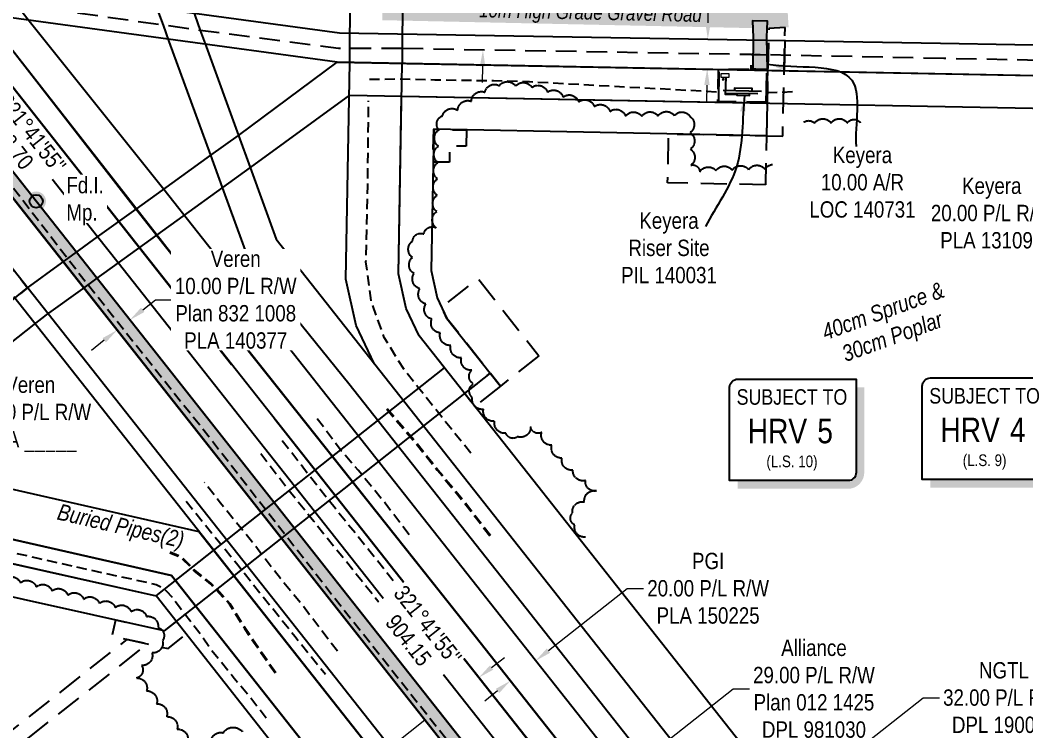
# Model space of a CAD drawing. Extents: x 413456 to 423436, y 6055086 to 6062162.
# Drawn here: x 415322 to 415938, y 6057196 to 6057631 of the extents above; entities that cross this region are included whole.
import ezdxf
from ezdxf.enums import TextEntityAlignment as Align

# ---------------------------------------------------------------- set-up
doc = ezdxf.new("R2010")
doc.units = 0
doc.header["$LTSCALE"] = 5
doc.header["$PDSIZE"] = 0.5
for name, pattern in [('0', [1, 1, 0]), ('foc-ACCESSROAD', [3.75, 2.5, -1.25]), ('HIDDEN2', [4.7625, 3.175, -1.5875]), ('UG_PIPE', [1.875, 1.25, -0.625])]:
    doc.linetypes.add(name, pattern=pattern)
doc.layers.get('Defpoints').update_dxf_attribs({"color": 9})
for name, color, linetype in [('AS-FENCE', 48, 'foc-FENCE'), ('AS-PIPE-UG', 44, 'UG_PIPE'), ('AS-ROADS', 254, 'Continuous'), ('C-RW', 13, 'Continuous'), ('CG-NOTES', 7, 'Continuous'), ('CTW', 7, 'Continuous'), ('F-AR', 190, 'foc-ACCESSROAD'), ('F-RW', 190, 'Continuous'), ('F-WS', 190, 'foc-ACCESSROAD'), ('L-BD1', 253, 'Continuous'), ('L-MON', 1, 'Continuous'), ('P-PROPOSED', 10, 'Continuous'), ('P-PROPOSED-H', 21, 'Continuous'), ('T-BUSH', 110, '0'), ('T-BUSH-T', 110, 'Continuous'), ('T-EXISTING RTF', 220, 'HIDDEN2')]:
    doc.layers.add(name, color=color, linetype=linetype)
for name, color, linetype, lineweight in [('AS-GENERAL', 48, 'Continuous', 18), ('C-RW-T', 13, 'Continuous', 9), ('F-AR-T', 190, 'Continuous', 9), ('F-RW-T', 190, 'Continuous', 9), ('F-WS-T', 190, 'Continuous', 9), ('T-TEXT', 48, 'Continuous', 18)]:
    doc.layers.add(name, color=color, linetype=linetype, lineweight=lineweight)
doc.layers.add('AS-PIPE-AG', color=7, linetype='Continuous', true_color=0x7d00fa)
doc.layers.add('P-100m WELL BORE BUFFER', color=7, linetype='Continuous', true_color=0xf5ffd6)
doc.styles.add('80CG', font='ARIALN.TTF', dxfattribs={"height": 10})
doc.styles.add('80L', font='ARIALN.TTF', dxfattribs={"height": 10})
doc.styles.add('80LS', font='ARIALNI.TTF', dxfattribs={"height": 10})
doc.styles.add('foc-LtypeFont', font='ARIALN.TTF', dxfattribs={"height": 7.35})
doc.styles.add('HRV', font='ARIALN.TTF', dxfattribs={"height": 3})
doc.linetypes.add('foc-FENCE', pattern='A,10,-1,["X",foc-LtypeFont,S=0.2,R=0,X=-0.625,Y=-0.75],-1.24', length=12.24)
doc.dimstyles.new('Compass 5 000', dxfattribs={"dimscale": 5, "dimtxt": 9, "dimasz": 2, "dimexe": 0.2, "dimexo": 0.0625, "dimgap": 0.5, "dimtad": 0, "dimtih": 1, "dimtoh": 1, "dimzin": 0, "dimdsep": 46, "dimtxsty": '80CG', "dimcen": 0.1, "dimse1": 1, "dimse2": 1, "dimclrd": 256, "dimclrt": 256, "dimaunit": 1, "dimadec": 4, "dimazin": 0, "dimtfac": 0.06, "dimtofl": 0, "dimtmove": 0, "dimatfit": 1, "dimfxl": 0.2, "dimtolj": 1, "dimtzin": 0, "dimlwd": -1, "dimarcsym": 0})

# ---------------------------------------------------------------- blocks, each defined once
blk = doc.blocks.new('HRV')
blk.add_lwpolyline([(-35.14, 31.6), (37.21, 31.6), (37.21, -25.54, -0.414214), (32.21, -30.54), (-40.14, -30.54), (-40.14, 26.6, -0.414214)], format="xyb", close=True)
at = {"const_width": 5, "flags": 128}
blk.add_lwpolyline([(-35.14, -33.04), (32.21, -33.04, 0.414214), (39.71, -25.54), (39.71, 26.6)], format="xyb", dxfattribs=at)
at = {"style": '80L'}
blk.add_text('SUBJECT TO', height=9.5, dxfattribs=at).set_placement((-2.01, 13.06), align=Align.BOTTOM_CENTER)
blk.add_attdef('(N.W.1/4 00)', text='', height=7.12, dxfattribs=at).set_placement((-2.01, -24.45), align=Align.BOTTOM_CENTER)
at = {"layer": 'CTW', "color": 3, "style": 'HRV'}
blk.add_text('HRV', height=15, dxfattribs=at).set_placement((-10.88, -0.18), align=Align.MIDDLE_CENTER)
blk.add_attdef('0', text='', height=15, dxfattribs=at).set_placement((18.28, -0.18), align=Align.MIDDLE_CENTER)
blk = doc.blocks.new('*D48')
at = {"layer": 'Defpoints', "color": 0, "transparency": 16777216}
for p in [(415606.48, 6057658.32), (415664.23, 6057657.25), (415663.39, 6057611.71)]:
    blk.add_point(p, dxfattribs=at)
at = {"layer": 'F-AR-T', "transparency": 16777216}
for p, q in [((415606.67, 6057668.32), (415607.8, 6057730.01)), ((415607.8, 6057730.01), (415617.8, 6057730.01)), ((415605.46, 6057602.77), (415605.27, 6057592.77))]:
    blk.add_line(p, q, dxfattribs=at)
for points in [[(415605, 6057668.35), (415608.33, 6057668.28), (415606.48, 6057658.32)], [(415603.79, 6057602.8), (415607.12, 6057602.74), (415605.64, 6057612.77)]]:
    blk.add_solid(points, dxfattribs=at)
at = {"layer": 'F-AR-T', "transparency": 16777216, "insert": (415645.7, 6057730.01), "char_height": 10, "attachment_point": 5, "style": '80CG'}
blk.add_mtext('\\A1;CanFor\\P45.72 A/R\\PDLO 3280', dxfattribs=at)
blk = doc.blocks.new('*D61')
at = {"layer": 'Defpoints', "color": 0, "transparency": 16777216}
for p in [(415588.25, 6057410.8), (415563.12, 6057390.99), (415792.69, 6057151.51)]:
    blk.add_point(p, dxfattribs=at)
at = {"layer": 'F-RW-T', "transparency": 16777216}
for p, q in [((415800.54, 6057157.7), (415875.05, 6057216.45)), ((415875.05, 6057216.45), (415885.05, 6057216.45)), ((415759.71, 6057125.51), (415751.86, 6057119.32))]:
    blk.add_line(p, q, dxfattribs=at)
for points in [[(415799.51, 6057159.01), (415801.57, 6057156.39), (415792.69, 6057151.51)], [(415758.68, 6057126.82), (415760.74, 6057124.2), (415767.57, 6057131.7)]]:
    blk.add_solid(points, dxfattribs=at)
at = {"layer": 'F-RW-T', "transparency": 16777216, "insert": (415924.52, 6057216.45), "char_height": 10, "attachment_point": 5, "style": '80CG'}
blk.add_mtext('\\A1;NGTL\\P32.00 P/L R/W\\PDPL 190060', dxfattribs=at)
blk = doc.blocks.new('*D62')
at = {"layer": 'Defpoints', "color": 0, "transparency": 16777216}
for p in [(415495.27, 6057297.55), (415474.06, 6057280.8), (415592.96, 6057130.25)]:
    blk.add_point(p, dxfattribs=at)
at = {"layer": 'F-RW-T', "transparency": 16777216}
for p, q in [((415622.02, 6057153.21), (415629.87, 6057159.4)), ((415585.11, 6057124.06), (415521.98, 6057074.19)), ((415521.98, 6057074.19), (415511.98, 6057074.19))]:
    blk.add_line(p, q, dxfattribs=at)
for points in [[(415620.99, 6057154.51), (415623.05, 6057151.9), (415614.17, 6057147.01)], [(415584.08, 6057125.36), (415586.14, 6057122.75), (415592.96, 6057130.25)]]:
    blk.add_solid(points, dxfattribs=at)
at = {"layer": 'F-RW-T', "transparency": 16777216, "insert": (415472.44, 6057074.19), "char_height": 10, "attachment_point": 5, "style": '80CG'}
blk.add_mtext('\\A1;NGTL\\P27.00 P/L R/W\\PPlan 822 0871\\PDPL 800727', dxfattribs=at)
blk = doc.blocks.new('*D63')
at = {"layer": 'Defpoints', "color": 0, "transparency": 16777216}
for p in [(415564.63, 6057300.01), (415541.09, 6057281.42), (415677.15, 6057157.5)]:
    blk.add_point(p, dxfattribs=at)
at = {"layer": 'F-RW-T', "transparency": 16777216}
for p, q in [((415685, 6057163.7), (415758.69, 6057221.88)), ((415758.69, 6057221.88), (415768.69, 6057221.88)), ((415645.76, 6057132.72), (415637.91, 6057126.52))]:
    blk.add_line(p, q, dxfattribs=at)
for points in [[(415683.97, 6057165.01), (415686.03, 6057162.39), (415677.15, 6057157.5)], [(415644.72, 6057134.02), (415646.79, 6057131.41), (415653.6, 6057138.91)]]:
    blk.add_solid(points, dxfattribs=at)
at = {"layer": 'F-RW-T', "transparency": 16777216, "insert": (415808.23, 6057221.88), "char_height": 10, "attachment_point": 5, "style": '80CG'}
blk.add_mtext('\\A1;Alliance\\P29.00 P/L R/W\\PPlan 012 1425\\PDPL 981030', dxfattribs=at)
blk = doc.blocks.new('*D64')
at = {"layer": 'Defpoints', "color": 0, "transparency": 16777216}
for p in [(415575.83, 6057263.27), (415550.72, 6057243.44), (415578.01, 6057208.88)]:
    blk.add_point(p, dxfattribs=at)
at = {"layer": 'F-RW-T', "transparency": 16777216}
for p, q in [((415610.97, 6057234.89), (415618.82, 6057241.09)), ((415570.16, 6057202.68), (415414.13, 6057079.51)), ((415414.13, 6057079.51), (415404.13, 6057079.51))]:
    blk.add_line(p, q, dxfattribs=at)
for points in [[(415609.94, 6057236.2), (415612, 6057233.59), (415603.12, 6057228.7)], [(415569.13, 6057203.99), (415571.19, 6057201.37), (415578.01, 6057208.88)]]:
    blk.add_solid(points, dxfattribs=at)
at = {"layer": 'F-RW-T', "transparency": 16777216, "insert": (415364.66, 6057079.51), "char_height": 10, "attachment_point": 5, "style": '80CG'}
blk.add_mtext('\\A1;NGTL\\P32.00 P/L R/W\\PPlan 952 1691\\PDPL 941335', dxfattribs=at)
blk = doc.blocks.new('*D65')
at = {"layer": 'Defpoints', "color": 0, "transparency": 16777216}
for p in [(415641.89, 6057621.19), (415641.55, 6057603.12), (415742.93, 6057601.26)]:
    blk.add_point(p, dxfattribs=at)
at = {"layer": 'F-RW-T', "transparency": 16777216}
for p, q in [((415743.45, 6057629.33), (415745.39, 6057735.6)), ((415745.39, 6057735.6), (415755.39, 6057735.6)), ((415742.75, 6057591.26), (415742.56, 6057581.26))]:
    blk.add_line(p, q, dxfattribs=at)
for points in [[(415741.78, 6057629.36), (415745.11, 6057629.3), (415743.26, 6057619.33)], [(415741.08, 6057591.29), (415744.41, 6057591.23), (415742.93, 6057601.26)]]:
    blk.add_solid(points, dxfattribs=at)
at = {"layer": 'F-RW-T', "transparency": 16777216, "insert": (415794.48, 6057735.6), "char_height": 10, "attachment_point": 5, "style": '80CG'}
blk.add_mtext('\\A1;PGI\\P18.00 P/L R/W\\PPlan 022 1872\\PPLA 001999', dxfattribs=at)
blk = doc.blocks.new('*D66')
at = {"layer": 'Defpoints', "color": 0, "transparency": 16777216}
for p in [(415904.74, 6057598.5), (415904.38, 6057578.51), (415967.75, 6057577.36)]:
    blk.add_point(p, dxfattribs=at)
at = {"layer": 'F-RW-T', "transparency": 16777216}
for p, q in [((415968.3, 6057607.35), (415968.48, 6057617.35)), ((415967.57, 6057567.36), (415966.59, 6057512.91)), ((415966.59, 6057512.91), (415956.59, 6057512.91))]:
    blk.add_line(p, q, dxfattribs=at)
for points in [[(415966.63, 6057607.38), (415969.96, 6057607.32), (415968.12, 6057597.36)], [(415965.91, 6057567.39), (415969.24, 6057567.33), (415967.75, 6057577.36)]]:
    blk.add_solid(points, dxfattribs=at)
at = {"layer": 'F-RW-T', "transparency": 16777216, "insert": (415917.05, 6057512.91), "char_height": 10, "attachment_point": 5, "style": '80CG'}
blk.add_mtext('\\A1;Keyera\\P20.00 P/L R/W\\PPLA 131092', dxfattribs=at)
blk = doc.blocks.new('*D67')
at = {"layer": 'Defpoints', "color": 0, "transparency": 16777216}
for p in [(415637.89, 6057239.01), (415643.54, 6057231.87), (415628.07, 6057219.63)]:
    blk.add_point(p, dxfattribs=at)
at = {"layer": 'F-RW-T', "transparency": 16777216}
for p, q in [((415645.73, 6057245.21), (415693.93, 6057283.33)), ((415693.93, 6057283.33), (415703.93, 6057283.33)), ((415614.58, 6057220.57), (415606.74, 6057214.37))]:
    blk.add_line(p, q, dxfattribs=at)
for points in [[(415644.7, 6057246.52), (415646.77, 6057243.9), (415637.89, 6057239.01)], [(415613.55, 6057221.88), (415615.62, 6057219.26), (415622.43, 6057226.77)]]:
    blk.add_solid(points, dxfattribs=at)
at = {"layer": 'F-RW-T', "transparency": 16777216, "insert": (415743.47, 6057283.33), "char_height": 10, "attachment_point": 5, "style": '80CG'}
blk.add_mtext('\\A1;PGI\\P20.00 P/L R/W\\PPLA 150225', dxfattribs=at)
blk = doc.blocks.new('*D71')
at = {"layer": 'Defpoints', "color": 0, "transparency": 16777216}
for p in [(415519.11, 6057222.12), (415511.29, 6057215.95), (415634.11, 6057060.36)]:
    blk.add_point(p, dxfattribs=at)
at = {"layer": 'F-RW-T', "transparency": 16777216}
for p, q in [((415649.78, 6057072.73), (415657.63, 6057078.93)), ((415626.26, 6057054.16), (415589.63, 6057025.25)), ((415589.63, 6057025.25), (415579.63, 6057025.25))]:
    blk.add_line(p, q, dxfattribs=at)
for points in [[(415648.75, 6057074.04), (415650.82, 6057071.42), (415641.93, 6057066.53)], [(415625.23, 6057055.47), (415627.29, 6057052.85), (415634.11, 6057060.36)]]:
    blk.add_solid(points, dxfattribs=at)
at = {"layer": 'F-RW-T', "transparency": 16777216, "insert": (415540.55, 6057025.25), "char_height": 10, "attachment_point": 5, "style": '80CG'}
blk.add_mtext('\\A1;CNRL\\P10.00 P/L R/W\\PPlan 912 0955\\PPLA 900092', dxfattribs=at)
blk = doc.blocks.new('*D114')
at = {"layer": 'Defpoints', "color": 0, "transparency": 16777216}
for p in [(415663.12, 6057314.39), (415638, 6057294.58), (415859.13, 6057065.8)]:
    blk.add_point(p, dxfattribs=at)
at = {"layer": 'F-RW-T', "transparency": 16777216}
for p, q in [((415866.98, 6057071.99), (415874.83, 6057078.18)), ((415874.83, 6057078.18), (415884.83, 6057078.18)), ((415826.15, 6057039.8), (415818.3, 6057033.61))]:
    blk.add_line(p, q, dxfattribs=at)
for points in [[(415865.95, 6057073.3), (415868.01, 6057070.68), (415859.13, 6057065.8)], [(415825.12, 6057041.11), (415827.19, 6057038.49), (415834.01, 6057045.99)]]:
    blk.add_solid(points, dxfattribs=at)
at = {"layer": 'F-RW-T', "transparency": 16777216, "insert": (415924.31, 6057078.18), "char_height": 10, "attachment_point": 5, "style": '80CG'}
blk.add_mtext('\\A1;NGTL\\P32.00 P/L R/W\\PDPL 190060', dxfattribs=at)
blk = doc.blocks.new('*D117')
at = {"layer": 'Defpoints', "color": 0, "transparency": 16777216}
for p in [(415658.75, 6057158.37), (415633.66, 6057138.56), (415707.6, 6057044.89)]:
    blk.add_point(p, dxfattribs=at)
at = {"layer": 'F-RW-T', "transparency": 16777216}
for p, q in [((415740.55, 6057070.89), (415845.5, 6057153.74)), ((415845.5, 6057153.74), (415855.5, 6057153.74)), ((415699.75, 6057038.69), (415691.9, 6057032.49))]:
    blk.add_line(p, q, dxfattribs=at)
for points in [[(415739.51, 6057072.2), (415741.58, 6057069.58), (415732.7, 6057064.7)], [(415698.72, 6057040), (415700.79, 6057037.38), (415707.6, 6057044.89)]]:
    blk.add_solid(points, dxfattribs=at)
at = {"layer": 'F-RW-T', "transparency": 16777216, "insert": (415894.97, 6057153.74), "char_height": 10, "attachment_point": 5, "style": '80CG', "bg_fill": 3, "box_fill_scale": 1.1, "bg_fill_color": 256, "bg_fill_true_color": 13158600, "bg_fill_transparency": 0}
blk.add_mtext('\\A1;NGTL\\P32.00 P/L R/W\\PPlan 952 1691\\PDPL 941335', dxfattribs=at)
blk = doc.blocks.new('*D122')
at = {"layer": 'C-RW-T', "transparency": 16777216}
for p, q in [((415263.05, 6057320.26), (415279.08, 6057389.81)), ((415279.08, 6057389.81), (415289.08, 6057389.81)), ((415254.07, 6057281.29), (415251.83, 6057271.54))]:
    blk.add_line(p, q, dxfattribs=at)
for points in [[(415261.43, 6057320.63), (415264.67, 6057319.88), (415260.8, 6057310.51)], [(415252.45, 6057281.66), (415255.7, 6057280.91), (415256.32, 6057291.03)]]:
    blk.add_solid(points, dxfattribs=at)
at = {"layer": 'Defpoints', "color": 0, "transparency": 16777216}
for p in [(415260.8, 6057310.51), (415329.33, 6057294.72), (415324.84, 6057275.24)]:
    blk.add_point(p, dxfattribs=at)
at = {"layer": 'C-RW-T', "transparency": 16777216, "insert": (415328.62, 6057389.81), "char_height": 10, "attachment_point": 5, "style": '80CG'}
blk.add_mtext('\\A1;Veren\\P20.00 P/L R/W\\PPLA _____', dxfattribs=at)
blk = doc.blocks.new('fdia')
at = {"color": 255, "const_width": 1}
blk.add_lwpolyline([(-0.5, 0, 1), (0.5, 0, 1)], format="xyb", close=True, dxfattribs=at)
blk = doc.blocks.new('Fdiaa')
blk.add_blockref('fdia', (0, 0))
blk = doc.blocks.new('fdib')
at = {"color": 1, "const_width": 1.6}
blk.add_lwpolyline([(-0.4, 0, 1), (0.4, 0, 1)], format="xyb", close=True, dxfattribs=at)
at = {"color": 1}
blk.add_circle((0, 0), 0.8, dxfattribs=at)
blk = doc.blocks.new('Fdibb')
blk.add_blockref('fdib', (0, 0))
blk = doc.blocks.new('fdicc')
for name in ['Fdibb', 'Fdiaa']:
    blk.add_blockref(name, (0, 0))
blk = doc.blocks.new('FDI')
blk.add_blockref('fdicc', (0, 0))
blk = doc.blocks.new('*D182')
at = {"layer": 'C-RW-T', "transparency": 16777216}
for p, q in [((415397.43, 6057453.72), (415405.28, 6057459.92)), ((415405.28, 6057459.92), (415415.28, 6057459.92)), ((415373.89, 6057435.13), (415366.04, 6057428.93))]:
    blk.add_line(p, q, dxfattribs=at)
at = {"layer": 'C-RW-T', "linetype": 'Continuous', "transparency": 16777216}
for points in [[(415396.39, 6057455.03), (415398.46, 6057452.41), (415389.58, 6057447.52)], [(415372.86, 6057436.44), (415374.92, 6057433.82), (415381.74, 6057441.33)]]:
    blk.add_solid(points, dxfattribs=at)
at = {"layer": 'Defpoints', "color": 0, "linetype": 'Continuous', "transparency": 16777216}
for p in [(415388.31, 6057449.12), (415389.58, 6057447.52), (415380.47, 6057442.93)]:
    blk.add_point(p, dxfattribs=at)
at = {"layer": 'C-RW-T', "linetype": 'Continuous', "transparency": 16777216, "insert": (415454.36, 6057459.92), "char_height": 10, "attachment_point": 5, "style": '80CG', "bg_fill": 3, "box_fill_scale": 1.1, "bg_fill_color": 256, "bg_fill_true_color": 13158600, "bg_fill_transparency": 0}
blk.add_mtext('\\A1;Veren\\P10.00 P/L R/W\\PPlan 832 1008 \\PPLA 140377', dxfattribs=at)

msp = doc.modelspace()

# ---------------------------------------------------------------- hatches: boundary and pattern name
at = {"layer": 'AS-ROADS'}
h = msp.add_hatch(color=256, dxfattribs=at)
h.dxf.hatch_style = 1
h.paths.add_polyline_path([(415779.827, 6057600.38), (415779.483, 6057620.583), (415779.883, 6057630.296), (415770.594, 6057630.468), (415770.99, 6057620.276), (415770.795, 6057601.296)])
at = {"layer": 'P-PROPOSED-H'}
h = msp.add_hatch(color=256, dxfattribs=at)
h.dxf.hatch_style = 1
h.paths.add_polyline_path([(416904.756, 6055529.951), (416785.055, 6055680.607), (415892.377, 6056810.918), (415332.219, 6057520.147), (415272.175, 6057596.189), (415202.086, 6057604.389), (414942.843, 6057932.602), (414767.131, 6058168.936), (414209.907, 6058914.461), (414193.886, 6058902.502), (414751.088, 6058157.008), (414926.986, 6057920.425), (415191.534, 6057585.496), (415275.653, 6057575.654), (415324.374, 6057513.953), (415884.533, 6056804.723), (416763.305, 6055692.037), (416777.217, 6055674.403), (416896.93, 6055523.732)])

# ---------------------------------------------------------------- linework, layer by layer
at = {"color": 3, "flags": 128}
msp.add_lwpolyline([(415575.512, 6057564.175), (415575.36, 6057555.938)], dxfattribs=at)
at = {"layer": 'AS-FENCE', "flags": 128}
msp.add_lwpolyline([(415750.085, 6057599.377), (415749.74, 6057580.924), (415779.058, 6057580.108), (415779.415, 6057598.613)], dxfattribs=at)
at = {"layer": 'AS-GENERAL', "flags": 128}
for points in [[(415751.273, 6057598.145), (415751.261, 6057596.119), (415756.255, 6057596.033), (415756.247, 6057598.103), (415751.273, 6057598.145)], [(415752.752, 6057595.426), (415752.016, 6057594.532), (415753.309, 6057594.391)], [(415752.752, 6057595.426), (415753.309, 6057594.391)]]:
    msp.add_lwpolyline(points, dxfattribs=at)
at = {"layer": 'AS-PIPE-AG', "flags": 128}
for points in [[(415754.238, 6057596), (415753.888, 6057585.688), (415760.739, 6057585.553)], [(415752.726, 6057588.181), (415776.076, 6057587.613)], [(415773.861, 6057585.789), (415754.452, 6057586.075)], [(415770.321, 6057587.905), (415770.324, 6057589.086), (415759.647, 6057589.311), (415759.513, 6057588.139)], [(415760.933, 6057585.963), (415760.938, 6057585.038), (415768.708, 6057584.956), (415768.755, 6057585.889)]]:
    msp.add_lwpolyline(points, dxfattribs=at)
at = {"layer": 'AS-PIPE-UG', "flags": 128}
for points in [[(414991.69, 6057828.65), (414970.666, 6057813.576), (414968.955, 6057812.019), (414964.909, 6057807.503), (414963.488, 6057803.52), (414963.243, 6057798.604), (414964.005, 6057790.799), (414970.16, 6057745.079), (414986.145, 6057616.9), (414987.463, 6057613.806), (414989.583, 6057609.69), (415007.641, 6057585.471), (415098.695, 6057467.887), (415107.566, 6057458.328), (415153.481, 6057400.224), (415200.095, 6057340.291), (415203.759, 6057336.814), (415207.104, 6057334.236), (415211.789, 6057331.722), (415217.766, 6057329.359), (415228.81, 6057325.576), (415249.612, 6057320.85), (415332.502, 6057301.967), (415405.747, 6057285.681), (415409.339, 6057283.867), (415412.291, 6057281.474), (415414.983, 6057278.405), (415427.948, 6057261.73), (415433.395, 6057254.638), (415439.41, 6057245.793), (415453.45, 6057228.482), (415462.737, 6057217.381), (415473.327, 6057203.719)], [(415013.81, 6057825.514), (415037.238, 6057799.452), (415102.068, 6057717.814), (415160.976, 6057642.909), (415186.653, 6057610.068), (415188.657, 6057607.316), (415191.77, 6057604.059), (415194.974, 6057602.777), (415198.348, 6057601.309), (415201.652, 6057600.674), (415209.333, 6057599.275), (415215.065, 6057598.355), (415231.287, 6057594.814), (415240.58, 6057593.221), (415249.728, 6057591.868), (415258.286, 6057590.15), (415266.873, 6057588.018), (415270.897, 6057586.529), (415272.986, 6057584.39), (415283.035, 6057572.002), (415295.871, 6057555.941), (415314.58, 6057533.042), (415359.238, 6057475.218), (415438.345, 6057375.656), (415513.966, 6057278.668), (415602.762, 6057166.556), (415716.723, 6057022.822), (415895.623, 6056797.258), (415992.902, 6056672.816), (416086.496, 6056554.684), (416196.778, 6056408.811), (416290.825, 6056294.686), (416385.103, 6056175.501), (416465.1, 6056075.022), (416554.042, 6055961.261), (416618.385, 6055880.811), (416697.196, 6055780.354), (416783.273, 6055670.547), (416816.658, 6055623.284), (416827.133, 6055616.513), (416830.178, 6055612.864), (416839.062, 6055600.651), (416858.325, 6055577.37), (416870.64, 6055562.655), (416877.868, 6055553.22)], [(415536.191, 6057594.769), (415553.255, 6057595.095), (415576.11, 6057594.549), (415612.214, 6057593.987), (415634.15, 6057593.374), (415749.729, 6057587.133)], [(415779.494, 6057586.665), (415796.671, 6057587.275)], [(415598.275, 6057365.999), (415598.275, 6057365.999), (415578.404, 6057390.684), (415570.078, 6057401.211), (415557.645, 6057416.844), (415545.24, 6057436.906), (415537.17, 6057459.437), (415534.077, 6057483.126), (415535.15, 6057529.484), (415535.453, 6057559.72), (415535.635, 6057581.583)], [(415546.734, 6057393.005), (415563.951, 6057372.86), (415577.728, 6057355.603), (415594.443, 6057335.492), (415611.535, 6057313.35)], [(415547.114, 6057393.33), (415564.336, 6057373.178), (415578.116, 6057355.919), (415594.833, 6057335.805), (415611.931, 6057313.655)], [(415560.501, 6057316.104), (415545.775, 6057335.484), (415529.222, 6057355.614), (415518.808, 6057367.522), (415503.485, 6057388.156)], [(415482.864, 6057373.866), (415498.593, 6057353.545), (415515.183, 6057332.527), (415536.659, 6057305.902), (415551.47, 6057287.16)], [(415469.66, 6057365.807), (415485.749, 6057344.798), (415502.207, 6057324.344), (415520.7, 6057301.414), (415546.746, 6057269.058)], [(415516.666, 6057244.907), (415495.103, 6057273.007), (415481.749, 6057289.284), (415463.928, 6057312.265), (415445.057, 6057335.542), (415435.203, 6057348.104)], [(415424.04, 6057336.584), (415455.782, 6057297.446), (415490.522, 6057254.013), (415509.294, 6057230.792)], [(415478.523, 6057231.373), (415471.078, 6057241.887), (415459.837, 6057258.568), (415450.523, 6057273.649), (415439.058, 6057285.944), (415428.891, 6057294.083), (415421.117, 6057301.994), (415413.946, 6057304.926)], [(415478.931, 6057231.662), (415471.489, 6057242.171), (415460.257, 6057258.839), (415450.922, 6057273.954), (415439.399, 6057286.311), (415429.227, 6057294.455), (415421.401, 6057302.418), (415414.135, 6057305.389)]]:
    msp.add_lwpolyline(points, dxfattribs=at)
at = {"layer": 'AS-ROADS', "const_width": 9.996, "flags": 128}
msp.add_lwpolyline([(415792.42, 6057631.608), (415780.429, 6057630.883), (415544.087, 6057635.948)], dxfattribs=at)
at = {"layer": 'AS-ROADS', "flags": 128}
msp.add_lwpolyline([(415779.827, 6057600.38), (415779.483, 6057620.583), (415779.883, 6057630.296), (415770.594, 6057630.468), (415770.99, 6057620.276), (415770.795, 6057601.296)], close=True, dxfattribs=at)
at = {"layer": 'C-RW'}
msp.add_lwpolyline([(415204.623, 6057323.674), (415405.562, 6057278.838), (415582.053, 6057418.222), (415566.52, 6057437.89), (415558.57, 6057454.64), (415553.89, 6057475.75), (415555.892, 6057584.552), (415779.594, 6057580.194), (415779.205, 6057560.206), (415575.512, 6057564.175), (415573.922, 6057477.758), (415577.599, 6057461.172), (415583.61, 6057448.505), (415610.132, 6057414.924), (415410.489, 6057257.255), (415193.337, 6057305.71)], dxfattribs=at)
at = {"layer": 'F-AR', "flags": 128}
for points in [[(415556.042, 6057613.552), (415517.264, 6057613.555), (415432.685, 6057624.631), (415410.054, 6057627.847), (415319.915, 6057640.658), (415296.517, 6057643.983), (415290.45, 6057648.73), (415284.293, 6057653.546), (415247.428, 6057682.388), (415244.821, 6057684.428), (415244.039, 6057685.04), (415220.14, 6057697.466), (415206.402, 6057704.608), (415190.181, 6057713.043), (415176.649, 6057721.804), (415130.546, 6057751.655), (415051.009, 6057815.157), (415020.628, 6057840.898), (415004.448, 6057854.608), (414942.855, 6057932.587), (414767.116, 6058168.956), (414210.548, 6058913.602)], [(415887.798, 6057607.533), (415779.977, 6057609.693), (415769.978, 6057609.875), (415556.042, 6057613.552)], [(416076.422, 6057604.137), (416006.635, 6057605.268), (415976.477, 6057605.757), (415887.798, 6057607.533)]]:
    msp.add_lwpolyline(points, dxfattribs=at)
msp.add_lwpolyline([(415779.812, 6057600.697), (415776.269, 6057600.761), (415769.814, 6057600.878), (415769.978, 6057609.875), (415779.977, 6057609.693), (415779.812, 6057600.697)], close=True, dxfattribs=at)
at = {"layer": 'F-RW'}
for p, q in [((415414.471, 6057488.719), (415300.302, 6057634.629)), ((415516.479, 6057605.315), (416076.242, 6057594.409)), ((415553.89, 6057475.75), (415556.26, 6057604.55)), ((415523.912, 6057585.175), (416075.871, 6057574.421)), ((415410.442, 6057527.486), (415616.463, 6057266.559)), ((415558.57, 6057454.64), (415553.89, 6057475.75)), ((415855.501, 6056781.723), (415318.472, 6057461.65)), ((415566.52, 6057437.89), (415558.57, 6057454.64)), ((415539.175, 6057420.906), (415528.124, 6057444.189)), ((415669.03, 6057308.09), (415566.52, 6057437.89)), ((415917.45, 6056830.686), (415477.92, 6057387.172)), ((415204.623, 6057323.674), (415405.562, 6057278.838)), ((415964.028, 6056934.558), (415669.03, 6057308.09)), ((415405.596, 6057278.865), (415820.2, 6056753.847))]:
    msp.add_line(p, q, dxfattribs=at)
for points in [[(414766.918, 6058552.699), (414829.865, 6058496.662), (414870.152, 6058397.784), (415053.458, 6058208.708), (415182.786, 6058049.438), (415211.382, 6058014.221), (415219.025, 6057999.004), (415223.589, 6057989.918), (415244.81, 6057947.672), (415251.62, 6057939.282), (415264.574, 6057923.318), (415297.329, 6057882.965), (415312.851, 6057851.221), (415320.79, 6057816.77), (415320.68, 6057781.657), (415299.917, 6057691.953), (415295.277, 6057671.908), (415312.661, 6057649.859), (415319.915, 6057640.658), (415328.726, 6057629.481), (415410.442, 6057527.486)], [(415316.563, 6057990.814), (415373.256, 6057921.004), (415400.713, 6057887.202), (415415.512, 6057873.087), (415511.446, 6057802.432), (415529.631, 6057782.719), (415543.745, 6057759.915), (415553.277, 6057734.845), (415557.88, 6057708.424), (415556.896, 6057657.641), (415556.192, 6057621.293), (415556.26, 6057604.55)], [(415917.442, 6056830.618), (415314.789, 6057593.834), (415258.655, 6057664.924), (415286.838, 6057786.804), (415286.836, 6057814.362), (415280.623, 6057841.21), (415268.518, 6057865.967), (415177.823, 6057977.646), (415163.856, 6057966.304), (415253.257, 6057856.219), (415263.557, 6057835.152), (415268.844, 6057812.306), (415268.846, 6057788.856), (415242.327, 6057674.173), (415240.939, 6057656.787), (415242.108, 6057640.191), (415243.953, 6057631.93), (415245.741, 6057623.946), (415251.748, 6057608.431), (415257.776, 6057597.873), (415272.175, 6057596.189), (415289.686, 6057574.012), (415892.377, 6056810.918)], [(415524.279, 6057605.138), (415524.239, 6057612.513), (415524.211, 6057621.883), (415524.916, 6057658.231), (415525.84, 6057705.951), (415522.289, 6057726.339), (415514.933, 6057745.682), (415504.042, 6057763.28), (415490.01, 6057778.491), (415333.853, 6057893.499), (415327.019, 6057901.929), (415310.473, 6057922.34)], [(415310.473, 6057922.34), (415327.017, 6057901.926), (415346.054, 6057862.99), (415414.983, 6057673.333), (415429.271, 6057634.026), (415432.685, 6057624.631), (415436.242, 6057614.845), (415456.002, 6057560.47), (415463.144, 6057540.831), (415479.073, 6057497.008), (415963.092, 6056884.134), (415971.398, 6056872.245)], [(415955.711, 6056859.863), (415923.237, 6056902.344), (415523.487, 6057408.516), (415462.53, 6057484.014), (415446.253, 6057528.628), (415439.066, 6057548.298), (415413.677, 6057617.917), (415410.054, 6057627.847), (415406.681, 6057637.092), (415392.282, 6057676.562), (415325.678, 6057859.134), (415310.052, 6057891.089)], [(414276.462, 6057815.184), (414354.894, 6057740.156), (414384.525, 6057711.812), (414398.166, 6057698.764), (414528.605, 6057676.752), (415065.704, 6057570.676), (415078.652, 6057554.275), (415090.134, 6057539.732), (415108.645, 6057516.286), (415122.881, 6057498.254), (415141.819, 6057474.233), (415171.314, 6057436.909), (415228.77, 6057364.136), (415431.86, 6057318.09), (415855.5, 6056781.723)], [(415831.967, 6056763.139), (415414.973, 6057291.183), (415211.838, 6057337.185), (415170.429, 6057389.634), (415096.75, 6057482.954), (415077.757, 6057507.011), (415063.521, 6057525.043), (415061.863, 6057527.144), (415049.043, 6057543.381), (414534.106, 6057645.099), (414383.754, 6057671.038), (414354.124, 6057699.421), (414275.692, 6057774.449)], [(414274.243, 6057697.808), (414353.796, 6057682.087), (414364.817, 6057679.8), (414363.705, 6057674.955), (414534.106, 6057645.099), (415050.839, 6057543.046), (415297.647, 6057653.146), (415517.851, 6057623.286), (415885.653, 6057616.823), (415976.654, 6057615.225), (415976.304, 6057596.356), (415516.479, 6057605.315), (415300.302, 6057634.629), (415060.87, 6057527.819), (414531.588, 6057632.351), (414353.446, 6057663.574), (414348.012, 6057664.653), (414349.127, 6057669.598), (414273.99, 6057684.474)], [(414273.605, 6057664.116), (414353.158, 6057648.345), (414383.212, 6057642.387), (414528.663, 6057617.61), (415151.111, 6057494.698), (415157.724, 6057486.344), (415171.903, 6057468.39), (415232.068, 6057392.214), (415318.395, 6057460.314), (415326.198, 6057466.559), (415347.959, 6057482.543), (415356.021, 6057488.465), (415369.815, 6057498.397), (415393.381, 6057515.364), (415409.5, 6057526.99), (415439.062, 6057548.294), (415456.001, 6057560.468), (415516.479, 6057605.315)], [(415284.026, 6057632.795), (415314.791, 6057593.832), (415451.762, 6057420.29)], [(415300.302, 6057634.629), (415393.097, 6057515.724), (415393.381, 6057515.364), (415405.503, 6057500.01), (415405.915, 6057499.488), (415600.83, 6057254.17), (415928.432, 6056839.36)], [(415904.405, 6056821.451), (415382.375, 6057482.483), (415369.815, 6057498.397), (415272.883, 6057621.209)], [(414994.076, 6057614.474), (415061.863, 6057527.144), (415063.521, 6057525.043), (415077.757, 6057507.011), (415096.75, 6057482.954), (415170.429, 6057389.634), (415211.838, 6057337.185), (415414.973, 6057291.183), (415831.967, 6056763.139)], [(415528.124, 6057444.189), (415521.839, 6057472.538), (415524.279, 6057605.138)], [(415523.912, 6057585.175), (415463.144, 6057540.831), (415446.253, 6057528.628), (415422.036, 6057511.134), (415405.915, 6057499.488), (415382.375, 6057482.483), (415368.6, 6057472.531), (415360.487, 6057466.671), (415338.414, 6057450.742), (415330.74, 6057444.671), (415228.77, 6057364.136), (415171.314, 6057436.909), (415140.002, 6057476.514), (414795.347, 6057544.572)], [(417181.027, 6055353.97), (417166.081, 6055454.19), (417145.829, 6055590.422), (417128.32, 6055612.465), (417115.867, 6055628.142), (417049.887, 6055711.265), (416766.253, 6055838.769), (416689.753, 6055873.159), (415928.432, 6056839.36), (415600.83, 6057254.17), (415414.471, 6057488.719)], [(415616.463, 6057266.559), (415944.067, 6056851.783), (416539.5, 6056095.711), (416702.393, 6055889.401), (416766.653, 6055860.514), (417062.525, 6055727.51), (417094.456, 6055687.289), (417131.641, 6055640.434), (417144.092, 6055624.738), (417164.822, 6055598.662), (417185.846, 6055457.254), (417186.355, 6055453.829), (417201.301, 6055353.609)]]:
    msp.add_lwpolyline(points, dxfattribs=at)
at = {"layer": 'F-RW', "flags": 128}
for points in [[(415884.525, 6056804.644), (415256.888, 6057599.429)], [(415237.778, 6057580.081), (415863.345, 6056787.918)]]:
    msp.add_lwpolyline(points, dxfattribs=at)
at = {"layer": 'F-WS', "flags": 128}
msp.add_lwpolyline([(415193.253, 6057514.919), (415228.322, 6057542.102), (415215.395, 6057581.448), (415211.325, 6057593.836), (415208.517, 6057602.383), (415205.701, 6057611.011), (415205.454, 6057611.705), (415204.953, 6057613.921), (415200.446, 6057634.102), (415198.831, 6057656.966), (415200.64, 6057679.817), (415206.402, 6057704.608), (415220.14, 6057697.466), (415215.503, 6057677.514), (415213.872, 6057656.902), (415215.329, 6057636.277), (415219.588, 6057617.208), (415219.841, 6057616.088), (415225.937, 6057600.34), (415227.306, 6057596.806), (415237.778, 6057580.081), (415237.778, 6057580.081), (415326.975, 6057467.13), (415326.975, 6057467.13), (415318.392, 6057460.318), (415232.068, 6057392.214), (415171.903, 6057468.39), (415157.724, 6057486.344), (415162.957, 6057490.477), (415172.457, 6057497.98), (415178.476, 6057502.733), (415177.613, 6057502.051)], dxfattribs=at)
msp.add_lwpolyline([(415779.422, 6057580.701), (415775.905, 6057580.765), (415749.441, 6057581.25), (415749.831, 6057601.244), (415769.814, 6057600.878), (415776.269, 6057600.761), (415779.812, 6057600.697), (415779.422, 6057580.701)], close=True, dxfattribs=at)
at = {"layer": 'P-100m WELL BORE BUFFER', "flags": 128}
msp.add_lwpolyline([(415790.413, 6057618.497), (415790.016, 6057599.986)], dxfattribs=at)
at = {"layer": 'P-PROPOSED'}
msp.add_lwpolyline([(416904.756, 6055529.951), (416785.055, 6055680.607), (415892.377, 6056810.918), (415332.219, 6057520.147), (415272.175, 6057596.189), (415202.086, 6057604.389), (414942.843, 6057932.602), (414767.131, 6058168.936), (414209.907, 6058914.461), (414193.886, 6058902.502), (414751.088, 6058157.008), (414926.986, 6057920.425), (415191.534, 6057585.496), (415275.653, 6057575.654), (415324.374, 6057513.953), (415884.533, 6056804.723), (416763.305, 6055692.037), (416777.217, 6055674.403), (416896.93, 6055523.732), (416904.756, 6055529.951)], dxfattribs=at)
at = {"layer": 'T-BUSH', "flags": 128}
for points in [[(415668.495, 6057314.693, -0.5205671), (415661.851, 6057322.161, -0.5205671), (415660.42, 6057329.382, -0.5205671), (415667.743, 6057336.185, -0.5205671), (415675.065, 6057342.989, -0.5205671), (415668.438, 6057349.366, -0.5205671), (415660.714, 6057355.71, -0.5205671), (415653.978, 6057363.024, -0.5205671), (415647.786, 6057370.871, -0.5205671), (415641.594, 6057378.718, -0.5205671), (415634.851, 6057382.174, -0.5205671), (415626.912, 6057376.101, -0.5205671), (415619.657, 6057378.296, -0.5205671), (415612.824, 6057385.591, -0.5205671), (415605.991, 6057392.886, -0.5205671), (415599.158, 6057400.181, -0.5205671), (415599.74, 6057408.494, -0.5205671), (415598.898, 6057416.749, -0.5205671), (415592.434, 6057424.373, -0.5205671), (415585.97, 6057431.997, -0.5205671), (415579.507, 6057439.622, -0.5205671), (415574.364, 6057448.033, -0.5205671), (415570.739, 6057457.348, -0.5205671), (415567.114, 6057466.664, -0.5205671), (415563.489, 6057475.979, -0.5205671), (415562.5, 6057485.774, -0.5205671), (415562.613, 6057495.769, -0.5205671), (415569.451, 6057500.149, -0.5205671), (415577.099, 6057503.88, -0.5205671), (415577.354, 6057513.872, -0.5205671), (415577.61, 6057523.865, -0.5205671), (415577.865, 6057533.857, -0.5205671), (415578.121, 6057543.849, -0.5205671), (415578.376, 6057553.842, -0.5205671), (415578.632, 6057563.834, -0.5205671), (415580.853, 6057572.409, -0.5205671), (415590.253, 6057575.808, -0.5205671), (415598.587, 6057581.323, -0.5205671), (415606.91, 6057586.858, -0.5205671), (415615.664, 6057590.891, -0.5205671), (415625.656, 6057590.612, -0.5205671), (415635.56, 6057589.803, -0.5205671), (415645.115, 6057586.867, -0.5205671), (415654.669, 6057583.93, -0.5205671), (415664.224, 6057580.993, -0.5205671), (415673.778, 6057578.057, -0.5205671), (415683.333, 6057575.12, -0.5205671), (415692.887, 6057572.183, -0.5205671), (415702.847, 6057572.139, -0.5205671), (415712.841, 6057572.335, -0.5205671), (415722.835, 6057572.531, -0.5205671), (415732.257, 6057572.134, -0.5205671), (415732.44, 6057562.14, -0.5205671), (415732.623, 6057552.146, -0.5205671), (415732.806, 6057542.152, -0.5205671), (415738.311, 6057538.092, -0.5205671), (415748.272, 6057538.906, -0.5205671), (415758.263, 6057539.183, -0.5205671), (415768.255, 6057539.461, -0.5205671), (415778.247, 6057539.738, -0.2382702), (415782.885, 6057542.695, -0.2382702)], [(415801.938, 6057568.596, -0.3404058), (415808.68, 6057568.017, -0.5205671), (415818.675, 6057568.021, -0.5205671), (415828.67, 6057568.121, -0.5205671), (415836.614, 6057568.199)], [(414907.896, 6057519.83, -0.5205671), (414917.645, 6057517.626, -0.5205671), (414927.395, 6057515.422, -0.5205671), (414937.144, 6057513.218, -0.5205671), (414946.894, 6057511.013, -0.5205671), (414956.644, 6057508.809, -0.5205671), (414966.449, 6057506.87, -0.5205671), (414976.258, 6057504.946, -0.5205671), (414986.066, 6057503.021, -0.5205671), (414995.875, 6057501.097, -0.5205671), (415005.684, 6057499.172, -0.5205671), (415015.492, 6057497.248, -0.5205671), (415025.301, 6057495.323, -0.5205671), (415035.111, 6057493.405, -0.5205671), (415044.933, 6057491.55, -0.5205671), (415054.031, 6057488.54, -0.5205671), (415059.985, 6057480.511, -0.5205671), (415065.938, 6057472.482, -0.5205671), (415071.891, 6057464.452, -0.5205671), (415077.845, 6057456.423, -0.5205671), (415084.097, 6057448.625, -0.5205671), (415090.654, 6057441.737, -0.5205671), (415098.807, 6057440.104, -0.5205671), (415105.03, 6057432.282, -0.5205671), (415111.254, 6057424.46, -0.5205671), (415117.477, 6057416.638, -0.5205671), (415123.7, 6057408.816, -0.5205671), (415129.923, 6057400.994, -0.5205671), (415136.147, 6057393.172, -0.5205671), (415142.37, 6057385.35, -0.5205671), (415148.593, 6057377.528, -0.5205671), (415154.867, 6057369.747, -0.5205671), (415161.176, 6057361.993, -0.5205671), (415167.484, 6057354.24, -0.5205671), (415173.793, 6057346.486, -0.5205671), (415180.101, 6057338.733, -0.5205671), (415184.704, 6057329.981, -0.5205671), (415189.388, 6057321.319, -0.5205671), (415196.16, 6057313.967, -0.5205671), (415205.107, 6057310.838, -0.5205671), (415215.025, 6057309.593, -0.5205671), (415224.894, 6057308.064, -0.5205671), (415234.659, 6057305.931, -0.5205671), (415244.425, 6057303.798, -0.5205671), (415254.19, 6057301.666, -0.5205671), (415263.956, 6057299.533, -0.5205671), (415273.721, 6057297.4, -0.5205671), (415283.487, 6057295.268, -0.5205671), (415293.252, 6057293.135, -0.5205671), (415303.018, 6057291.002, -0.5205671), (415312.783, 6057288.87, -0.5205671), (415322.549, 6057286.737, -0.5205671), (415332.235, 6057284.276, -0.5205671), (415341.905, 6057281.744, -0.5205671), (415351.574, 6057279.211, -0.5205671), (415361.244, 6057276.678, -0.5205671), (415370.913, 6057274.146, -0.5205671), (415380.583, 6057271.613, -0.5205671), (415390.252, 6057269.081, -0.5205671), (415399.764, 6057266.133, -0.5205671), (415406.772, 6057259.313, -0.5205671), (415409.602, 6057251.458, -0.5205671), (415403.153, 6057243.821, -0.5205671), (415396.704, 6057236.184, -0.5205671), (415393.681, 6057228.479, -0.5205671), (415399.822, 6057220.592, -0.5205671), (415405.962, 6057212.705, -0.5205671), (415412.103, 6057204.818, -0.5205671), (415418.494, 6057197.133, -0.5205671), (415424.915, 6057189.473, -0.5205671), (415431.371, 6057182.19, -0.5205671), (415439.073, 6057188.561, -0.5205671), (415446.774, 6057194.933, -0.5205671), (415458.473, 6057195.542, -0.5205671)]]:
    msp.add_lwpolyline(points, format="xyb", dxfattribs=at)
at = {"layer": 'T-EXISTING RTF', "flags": 128}
for points in [[(415779.166, 6057560.207), (415789.159, 6057559.993), (415790.584, 6057626.49), (415780.573, 6057625.887), (415779.205, 6057560.206)], [(415595.499, 6057563.785), (415595.304, 6057553.792), (415585.312, 6057553.986), (415585.119, 6057543.994), (415575.125, 6057544.187), (415575.512, 6057564.175)], [(415778.621, 6057530.24), (415718.689, 6057531.408), (415719.273, 6057561.374), (415779.205, 6057560.206)], [(415639.86, 6057425.665), (415616.327, 6057407.079), (415583.61, 6057448.505), (415580.449, 6057455.166), (415602.689, 6057472.731)], [(415616.327, 6057407.079), (415600.638, 6057394.689), (415594.443, 6057402.533), (415610.132, 6057414.924)], [(415410.489, 6057257.255), (415380.743, 6057263.893), (415378.566, 6057254.137), (415412.953, 6057246.464), (415424.143, 6057255.302), (415417.948, 6057263.146)], [(415197.96, 6057102.395), (415204.149, 6057094.546), (415400.378, 6057249.27), (415387.795, 6057252.078)]]:
    msp.add_lwpolyline(points, close=True, dxfattribs=at)

# ---------------------------------------------------------------- block references
at = {"layer": 'CG-NOTES'}
for p, values in [((415796.784, 6057379.767), {'(N.W.1/4 00)': '(L.S. 10)', '0': '5'}), ((415914.687, 6057380.471), {'(N.W.1/4 00)': '(L.S. 9)', '0': '4'})]:
    msp.add_blockref('HRV', p, dxfattribs=at).add_auto_attribs(values)

# ---------------------------------------------------------------- texts
at = {"layer": 'AS-PIPE-UG', "insert": (415345.497, 6057335.61), "char_height": 9.99043, "attachment_point": 1, "rotation": 347.02462, "style": '80L'}
msp.add_mtext_dynamic_manual_height_columns('\\pxqc;{\\fArial Narrow|b0|i1|c0|p34;Buried Pipes(2)}', width=81.46881, gutter_width=49.93, heights=[0], dxfattribs=at)
at = {"layer": 'F-AR-T', "insert": (415837.907, 6057531.754), "char_height": 10, "attachment_point": 5, "style": '80CG'}
msp.add_mtext('\\A1;Keyera\\P10.00 A/R\\PLOC 140731', dxfattribs=at)
at = {"layer": 'F-WS-T', "insert": (415719.511, 6057491.583), "char_height": 10, "attachment_point": 5, "style": '80CG'}
msp.add_mtext('\\A1;Keyera\\PRiser Site\\PPIL 140031', dxfattribs=at)
at = {"layer": 'T-BUSH-T', "insert": (415848.729, 6057457.814), "char_height": 9.99564, "width": 96.18268, "attachment_point": 2, "rotation": 20, "style": '80LS'}
msp.add_mtext('40cm Spruce & 30cm Poplar ', dxfattribs=at)
at = {"layer": 'T-TEXT', "insert": (415590.08, 6057642.036), "char_height": 8.99139, "attachment_point": 1, "rotation": 358.772293, "style": '80L'}
msp.add_mtext_dynamic_manual_height_columns('\\pxqc;{\\fArial Narrow|b0|i1|c0|p34;10m High Grade Gravel Road}', width=163.05576, gutter_width=44.914, heights=[0], dxfattribs=at)

# ---------------------------------------------------------------- dimensions: what is measured, and where the dimension line sits
at = {"layer": 'C-RW-T', "color": 3}
dim = msp.add_linear_dim(base=(415260.805, 6057310.51), p1=(415324.84, 6057275.242), p2=(415329.329, 6057294.721), angle=77.024626, text='Veren\\P20.00 P/L R/W\\PPLA _____', dimstyle='Compass 5 000', dxfattribs=at)
dim.commit()
dim.dimension.update_dxf_attribs({"geometry": '*D122', "text_midpoint": (415328.616, 6057389.81), "dimtype": 161})
at = {"layer": 'F-AR-T'}
dim = msp.add_linear_dim(base=(415606.482, 6057658.317), p1=(415663.39, 6057611.707), p2=(415664.229, 6057657.254), angle=88.944748, text='CanFor\\P45.72 A/R\\PDLO 3280', dimstyle='Compass 5 000', dxfattribs=at)
dim.commit()
dim.dimension.update_dxf_attribs({"geometry": '*D48', "text_midpoint": (415645.701, 6057730.015), "dimtype": 161})
at = {"layer": 'F-RW-T'}
for base, p1, p2, angle, text, picture, middle in [((415742.931, 6057601.259), (415641.886, 6057621.192), (415641.555, 6057603.117), 268.949669, 'PGI\\P18.00 P/L R/W\\PPlan 022 1872\\PPLA 001999', '*D65', (415794.479, 6057735.595)), ((415967.754, 6057577.361), (415904.745, 6057598.501), (415904.384, 6057578.505), 268.965289, 'Keyera\\P20.00 P/L R/W\\PPLA 131092', '*D66', (415917.051, 6057512.907)), ((415637.891, 6057239.007), (415628.074, 6057219.634), (415643.539, 6057231.867), 38.343782, 'PGI\\P20.00 P/L R/W\\PPLA 150225', '*D67', (415743.467, 6057283.331)), ((415859.129, 6057065.8), (415637.997, 6057294.58), (415663.12, 6057314.389), 38.255306, 'NGTL\\P32.00 P/L R/W\\PDPL 190060', '*D114', (415924.306, 6057078.183))]:
    dim = msp.add_linear_dim(base=base, p1=p1, p2=p2, angle=angle, text=text, dimstyle='Compass 5 000', dxfattribs=at)
    dim.commit()
    dim.dimension.update_dxf_attribs({"geometry": picture, "text_midpoint": middle, "dimtype": 161})

# ---------------------------------------------------------------- leaders
at = {"layer": 'F-AR-T', "path_type": 1}
msp.add_leader([(415765.805, 6057584.98), (415760.808, 6057541.242), (415741.816, 6057504.66)], dimstyle='Compass 5 000', override={"dimgap": 0.5, "dimtad": 0}, dxfattribs=at)
at = {"layer": 'F-RW-T', "path_type": 1}
msp.add_leader([(415779.875, 6057604.083), (415831.32, 6057594.247), (415833.99, 6057553.68)], dimstyle='Compass 5 000', override={"dimgap": 0.5, "dimtad": 0}, dxfattribs=at)

# ---------------------------------------------------------------- next in the draw order: texts
at = {"layer": 'L-BD1', "char_height": 9.99564, "width": 56.28279, "attachment_point": 1, "style": '80L', "bg_fill": 3, "box_fill_scale": 1.15, "bg_fill_color": 256, "bg_fill_true_color": 256, "bg_fill_transparency": 0}
for s, insert, rotation, line_spacing_factor in [("\\pxqc;321°41'55'' 68.70", (415316.26, 6057586.84), 308.3261, 0.855), ("\\pxqc;321°41'55'' 904.15", (415558.412, 6057286.047), 308.3021, 0.9)]:
    msp.add_mtext(s, dxfattribs=dict(at, insert=insert, rotation=rotation, line_spacing_factor=line_spacing_factor))

# ---------------------------------------------------------------- next in the draw order: dimensions: what is measured, and where the dimension line sits
at = {"layer": 'C-RW-T', "color": 4, "linetype": 'Continuous'}
dim = msp.add_aligned_dim(p1=(415380.47, 6057442.928), p2=(415388.314, 6057449.123), distance=-2.042, text='Veren\\P10.00 P/L R/W\\PPlan 832 1008 \\PPLA 140377', dimstyle='Compass 5 000', override={"dimtfill": 1}, dxfattribs=at)
dim.commit()
dim.dimension.update_dxf_attribs({"geometry": '*D182', "text_midpoint": (415454.361, 6057459.917)})

# ---------------------------------------------------------------- next in the draw order: block references
at = {"layer": 'L-MON', "xscale": 4.997817849999978, "yscale": 4.997817849999978, "zscale": 4.997817849999978}
msp.add_blockref('FDI', (415332.219, 6057520.147), dxfattribs=at)

# ---------------------------------------------------------------- next in the draw order: texts
at = {"layer": 'L-MON', "insert": (415350.711, 6057535.032), "char_height": 9.9956, "attachment_point": 1, "style": '80L', "bg_fill": 3, "box_fill_scale": 1.15, "bg_fill_color": 256, "bg_fill_true_color": 256, "bg_fill_transparency": 0}
msp.add_mtext_dynamic_manual_height_columns('Fd.I.\\PMp.', width=23.45316, gutter_width=49.978, heights=[0], dxfattribs=at)

# ---------------------------------------------------------------- next in the draw order: dimensions: what is measured, and where the dimension line sits
at = {"layer": 'F-RW-T'}
for base, p1, p2, angle, text, picture, middle in [((415792.688, 6057151.512), (415563.124, 6057390.986), (415588.247, 6057410.795), 38.255306, 'NGTL\\P32.00 P/L R/W\\PDPL 190060', '*D61', (415924.519, 6057216.451)), ((415592.957, 6057130.254), (415495.272, 6057297.554), (415474.057, 6057280.799), 218.301557, 'NGTL\\P27.00 P/L R/W\\PPlan 822 0871\\PDPL 800727', '*D62', (415472.439, 6057074.195)), ((415677.151, 6057157.504), (415541.087, 6057281.424), (415564.634, 6057300.015), 38.292143, 'Alliance\\P29.00 P/L R/W\\PPlan 012 1425\\PDPL 981030', '*D63', (415808.234, 6057221.885)), ((415578.009, 6057208.876), (415575.831, 6057263.266), (415550.721, 6057243.445), 218.286939, 'NGTL\\P32.00 P/L R/W\\PPlan 952 1691\\PDPL 941335', '*D64', (415364.657, 6057079.512)), ((415634.11, 6057060.358), (415519.113, 6057222.122), (415511.289, 6057215.945), 218.287653, 'CNRL\\P10.00 P/L R/W\\PPlan 912 0955\\PPLA 900092', '*D71', (415540.547, 6057025.247))]:
    dim = msp.add_linear_dim(base=base, p1=p1, p2=p2, angle=angle, text=text, dimstyle='Compass 5 000', dxfattribs=at)
    dim.commit()
    dim.dimension.update_dxf_attribs({"geometry": picture, "text_midpoint": middle, "dimtype": 161})

# ---------------------------------------------------------------- next in the draw order: dimensions: what is measured, and where the dimension line sits
dim = msp.add_linear_dim(base=(415707.602, 6057044.886), p1=(415658.752, 6057158.373), p2=(415633.655, 6057138.563), angle=218.286822, text='NGTL\\P32.00 P/L R/W\\PPlan 952 1691\\PDPL 941335', dimstyle='Compass 5 000', override={"dimtfill": 1}, dxfattribs=at)
dim.commit()
dim.dimension.update_dxf_attribs({"geometry": '*D117', "text_midpoint": (415894.967, 6057153.736), "dimtype": 161})

doc.saveas('drawing.dxf')
